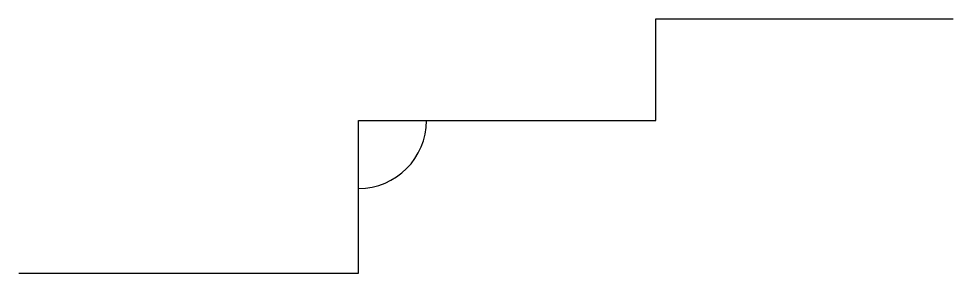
# Model space of a CAD drawing. Header units: millimetres. Extents: x 0 to 110, y 0 to 30.
import ezdxf

# ---------------------------------------------------------------- set-up
doc = ezdxf.new("R2010")
doc.units = ezdxf.units.MM

msp = doc.modelspace()

# ---------------------------------------------------------------- linework, layer by layer
msp.add_lwpolyline([(0, 0), (40, 0), (40, 18), (75, 18), (75, 30), (110, 30)])
msp.add_arc((40, 18), 8, 270, 360)

doc.saveas('drawing.dxf')
